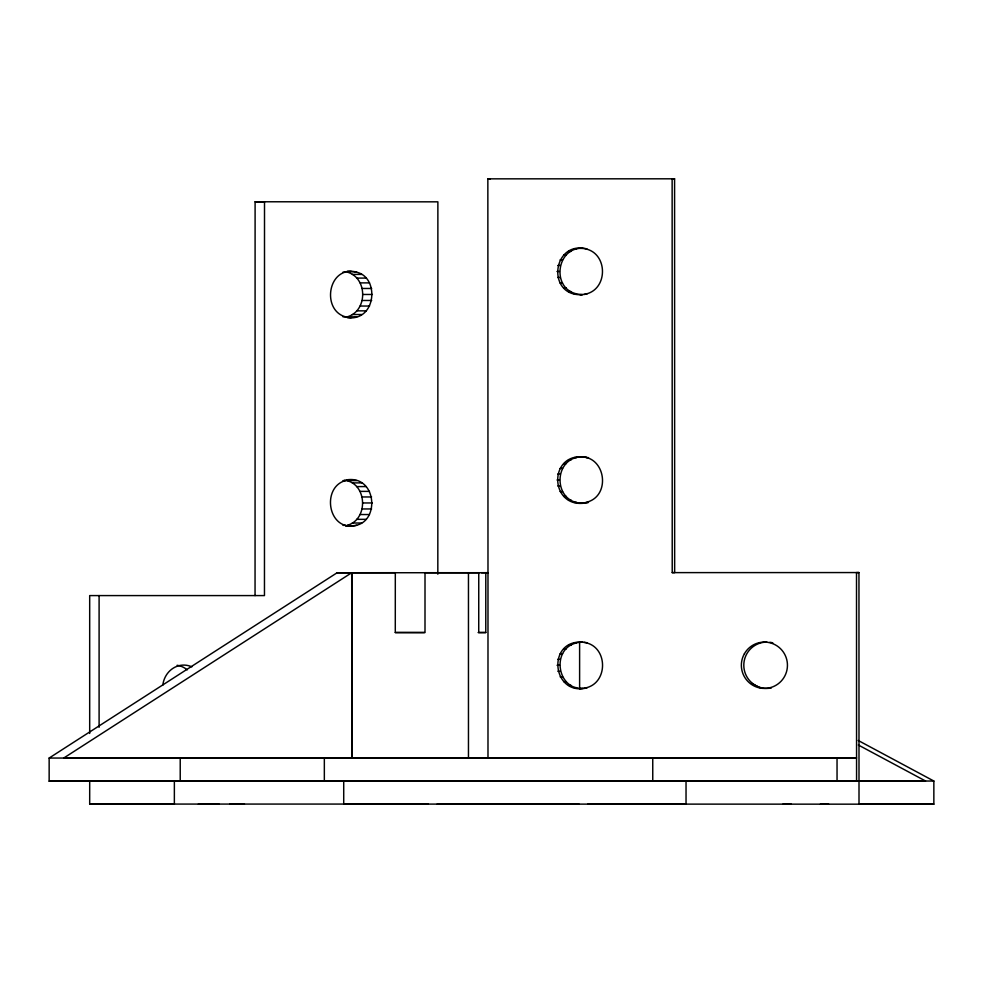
<?xml version="1.0" encoding="UTF-8"?>
<svg xmlns="http://www.w3.org/2000/svg" width="983" height="983" viewBox="0 0 983 983"><rect width="100%" height="100%" fill="white"/><g stroke="black" fill="none" stroke-linecap="round" stroke-linejoin="round"><path stroke-width="1.47" d="M174.372 780.957L174.36 804.094L89.686 804.069L89.699 780.907M255.052 595.587L255.101 201.773L264.513 201.773L264.464 595.587L89.686 595.587L89.686 733.429M343.718 780.92L343.718 804.082L686.036 804.131L686.036 780.969M49.15 758.053L337.132 572.745L351.951 572.745L351.951 758.004L856.562 757.905L49.15 758.053L49.15 781.215L933.85 781.03L933.85 804.192L859.007 804.192L858.958 572.561L672.225 572.622L672.139 178.808L674.584 178.808L674.657 572.61L672.225 572.622M487.986 757.979L487.986 572.72L485.799 572.684L485.774 632.536L478.733 632.573L478.758 572.733L425.012 572.708L425 632.56L395.289 632.536L395.313 572.696L351.951 572.745M437.828 574.195L437.877 201.834L255.101 201.773M468.461 758.102L468.461 572.856M579.614 689.058L579.614 643.128M356.694 316.845L347.282 316.845C367.802 311.009 367.802 277.919 347.269 272.094C380.347 266.356 379.671 322.215 347.183 317.632M347.097 479.79C379.598 475.194 380.286 531.053 347.208 525.34C368.994 519.38 367.151 482.899 344.468 480.196M574.06 293.856L582.464 294.642C546.032 297.099 551.942 240.012 586.925 248.908M576.493 293.856C551.156 288.191 556.489 247.224 582.452 248.318M580.056 503.161L588.461 502.374C548.784 512.118 546.695 449.747 586.974 457.427M582.501 503.161C552.569 503.419 552.569 456.579 582.501 456.837M587.023 687.854C552.041 696.787 546.118 639.7 582.538 642.12L574.146 642.907M582.55 688.444C556.587 689.55 551.242 648.583 576.579 642.907M356.682 272.094C325.791 264.366 320.163 316.87 351.214 317.632M351.14 479.79C320.102 480.576 325.742 533.056 356.62 525.327M586.028 502.374C611.365 496.71 606.032 455.743 580.056 456.837M580.019 294.654C609.952 294.9 609.952 248.06 580.019 248.318M583.951 294.445L586.937 294.052M580.117 688.456C610.025 688.702 610.013 641.874 580.105 642.12M337.132 572.745L487.986 572.72L487.851 178.845L490.296 178.845M574.06 249.117L576.493 249.104M568.506 251.427L570.939 251.427M563.738 255.113L566.171 255.101M560.064 259.905L562.509 259.905M557.766 265.496L560.199 265.484M556.98 271.492L559.425 271.48M557.766 277.489L560.212 277.476M560.077 283.067L562.509 283.067M563.738 287.872L566.171 287.859M568.506 291.546L570.939 291.546M574.097 457.623L576.529 457.623M586.015 457.623L588.461 457.623M568.543 459.946L570.976 459.933M563.775 463.62L566.208 463.62M560.101 468.424L562.546 468.412M557.803 474.003L560.236 474.003M557.017 479.999L559.462 479.999M557.803 485.995L560.249 485.995M560.113 491.586L562.546 491.586M563.775 496.378L566.208 496.378M568.543 500.064L570.976 500.064M574.097 502.374L576.542 502.374M858.958 572.561L856.512 572.573L856.574 781.055M568.579 645.229L571.025 645.229M563.812 648.915L566.257 648.903M560.15 653.707L562.595 653.707M557.852 659.298L560.298 659.298M557.066 665.294L559.511 665.282M557.852 671.291L560.298 671.278M560.163 676.869L562.595 676.869M563.824 681.674L566.257 681.661M568.592 685.348L571.037 685.348M574.146 687.67L576.591 687.658M548.747 757.991L547.334 757.991L549.19 757.991M591.987 757.979L593.4 757.979L591.533 757.979M733.035 757.942L731.622 757.954L733.49 757.954M776.275 757.942L777.688 757.942L775.833 757.93M548.747 781.153L547.334 781.153L549.202 781.166M591.987 781.153L593.4 781.141L591.545 781.141M733.035 781.116L731.622 781.116L733.49 781.116M776.275 781.104L777.7 781.104L775.833 781.104M487.851 178.845L674.584 178.808M347.159 271.308L351.189 271.308M343.03 272.094L345.709 272.094M352.381 274.404L361.793 274.404M356.768 278.091L366.18 278.091M360.134 282.883L369.547 282.883M362.248 288.474L371.66 288.474M362.973 294.47L372.385 294.47M362.248 300.466L371.66 300.466M360.134 306.045L369.547 306.045M356.768 310.849L366.18 310.849M352.381 314.535L361.793 314.523M343.03 316.845L345.721 316.845M342.969 480.589L345.66 480.589M347.208 480.589L356.62 480.576M352.307 482.899L361.719 482.899M356.694 486.585L366.106 486.573M360.061 491.377L369.473 491.377M362.174 496.968L371.586 496.956M362.899 502.964L372.311 502.952M362.174 508.961L371.586 508.948M360.061 514.539L369.473 514.539M356.706 519.343L366.118 519.331M352.319 523.017L361.732 523.017M342.969 525.34L345.66 525.34M345.77 526.126L351.14 526.126M395.289 632.536L424.423 632.536M478.107 632.536L485.774 632.536M172.406 758.053L170.993 758.053L172.861 758.065M215.646 758.065L217.059 758.065L215.203 758.053M352.713 758.04L361.031 758.028M172.406 781.227L170.993 781.227L176.018 781.227M738.086 780.994L925.531 781.006L858.356 745.016M49.15 781.215L859.007 781.055M89.686 804.069L428.391 804.069M437.202 804.069L578.999 804.094M587.908 804.094L933.85 804.192M218.976 804.082L198.369 804.082M229.727 804.082L244.448 804.082M791.217 804.155L782.898 804.155M820.35 804.168L828.669 804.168M481.424 572.708L487.986 572.72M316.981 758.04L315.113 758.028M316.981 781.202L315.113 781.202M359.323 781.202L361.191 781.202M215.203 781.227L217.071 781.227M584.025 642.317L587.011 642.71M751.467 683.246L759.564 687.596M858.196 740.469L933.85 781.03M652.749 757.991L652.761 781.166M324.341 758.065L324.341 781.227M837.037 757.954L837.049 781.116M180.221 758.09L180.221 781.252M99.099 595.587L99.099 727.297M162.785 685.225A23.162 21.171 90 0 1 191.869 666.843M177.124 665.282A23.162 21.171 90 0 1 187.249 669.865M771.348 687.965A23.162 23.039 89.9 0 1 743.91 667.518A23.162 23.039 89.9 0 1 766.838 642.083M769.836 642.28A23.162 23.039 89.9 0 1 772.798 642.87M351.705 572.745L63.711 758.053L351.951 758.004L351.705 572.745M744.45 653.67A23.162 23.039 89.9 0 0 764.405 688.419A23.162 23.039 89.9 0 0 784.348 653.658A23.162 23.039 89.9 0 0 744.45 653.67"/></g></svg>
